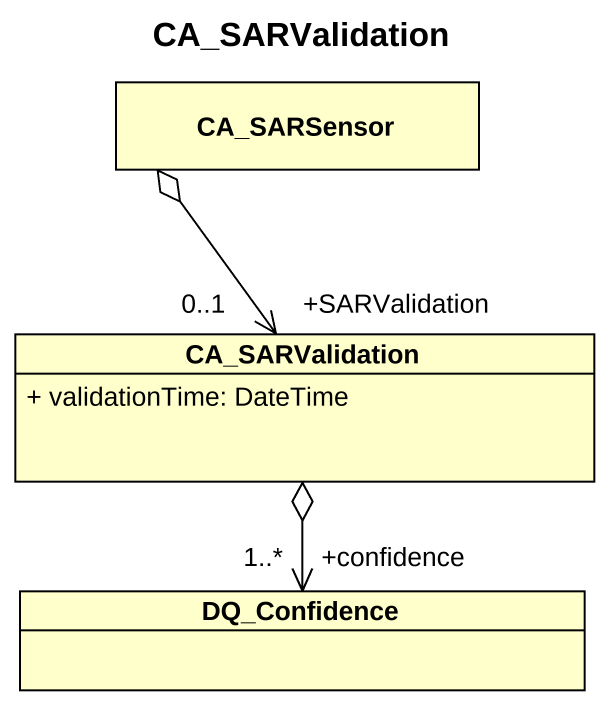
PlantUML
@startuml
title CA_SARValidation
hide circle
hide empty members
skinparam classAttributeIconSize 0
class CA_SARSensor
class CA_SARValidation {
  + validationTime: DateTime
}
class DQ_Confidence
CA_SARValidation "+SARValidation\n0..1" <-up-o CA_SARSensor
DQ_Confidence "+confidence\n1..*" <-up-o CA_SARValidation
@enduml
